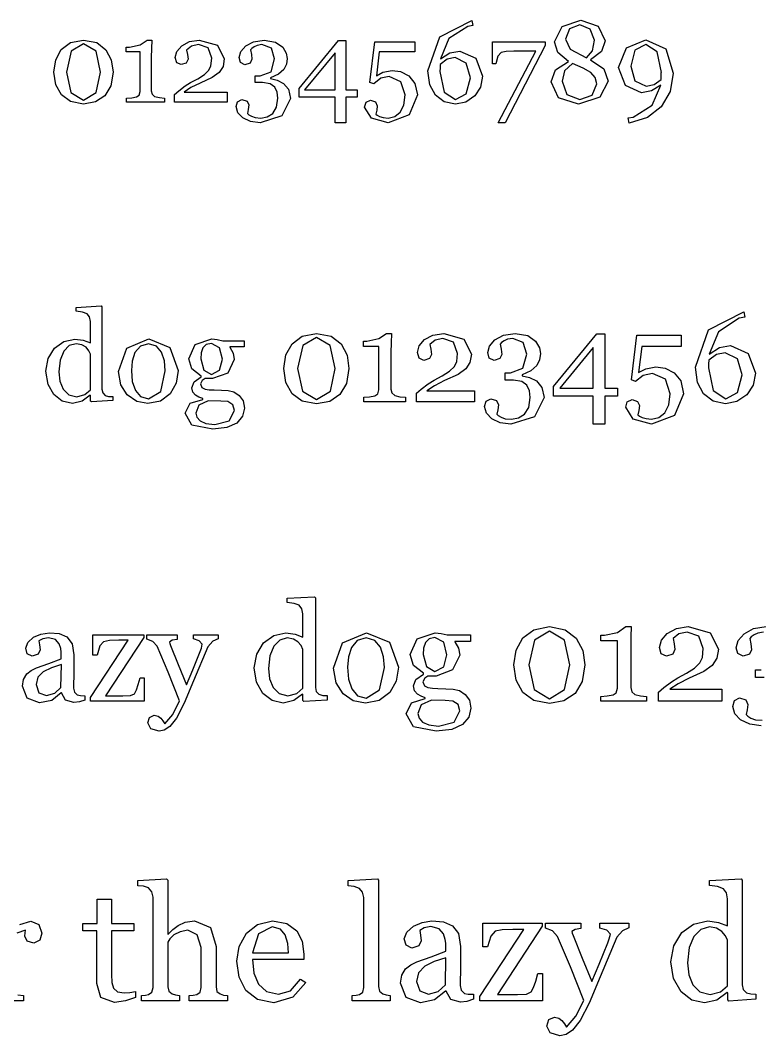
# Model space of a CAD drawing. Extents: x 0 to 118, y 2 to 170.
# Drawn here: x 39.59 to 47.62, y 61.87 to 72.89 of the extents above; entities that cross this region are included whole.
import ezdxf

# ---------------------------------------------------------------- set-up
doc = ezdxf.new("R2010")
doc.units = 0

msp = doc.modelspace()

# ---------------------------------------------------------------- linework, layer by layer
at = {"layer": 'Layer 1', "color": 7}
for points in [[(44.612428, 72.28138), (44.589227, 72.16236), (44.528193, 72.067757), (44.429318, 72.001837), (44.317013, 71.980487), (44.19433, 72.00551), (44.100948, 72.076313), (44.040523, 72.189837), (44.019148, 72.340592), (44.148543, 72.708025), (44.496443, 72.887467), (44.507418, 72.832538), (44.452485, 72.822762), (44.247408, 72.689705), (44.154023, 72.470587), (44.257783, 72.535285), (44.365815, 72.55421), (44.539765, 72.476085), (44.612398, 72.281382), (44.612428, 72.28138)], [(45.97351, 72.229505), (45.88501, 72.053112), (45.652465, 71.97926), (45.436402, 72.04701), (45.355225, 72.22157), (45.402832, 72.352795), (45.545045, 72.442517), (45.429077, 72.537732), (45.390625, 72.65492), (45.474852, 72.821545), (45.67749, 72.888685), (45.86792, 72.825207), (45.941162, 72.665905), (45.90088, 72.548717), (45.78247, 72.458387), (45.928345, 72.362562), (45.97351, 72.229505), (45.97351, 72.229505)], [(45.825805, 72.67262), (45.78125, 72.79347), (45.668335, 72.840468), (45.55542, 72.7953), (45.511475, 72.684218), (45.561522, 72.575575), (45.739745, 72.48036), (45.805665, 72.557875), (45.825815, 72.67262), (45.825805, 72.67262)], [(40.524293, 72.57004), (40.582275, 72.459568), (40.6018, 72.327733), (40.578, 72.178805), (40.512692, 72.070163), (40.411375, 72.003025), (40.28076, 71.98045), (40.140377, 72.006695), (40.04028, 72.078715), (39.979855, 72.1898), (39.96033, 72.32774), (39.979255, 72.461405), (40.03968, 72.57188), (40.140388, 72.646952), (40.28138, 72.674418), (40.424813, 72.646343), (40.5243, 72.570048), (40.524293, 72.57004)], [(40.46692, 72.327733), (40.41687, 72.55295), (40.281983, 72.632908), (40.145263, 72.55295), (40.095215, 72.327733), (40.142823, 72.105563), (40.280763, 72.021945), (40.4187, 72.105563), (40.46692, 72.327733), (40.46692, 72.327733)], [(41.158448, 72), (40.74707, 72), (40.74707, 72.043335), (40.803832, 72.04821), (40.857545, 72.05676), (40.88623, 72.076285), (40.896605, 72.117787), (40.896605, 72.546255), (40.744628, 72.546255), (40.744628, 72.597525), (40.778195, 72.597525), (40.895993, 72.62195), (40.971068, 72.67444), (41.021725, 72.67444), (41.018075, 72.581667), (41.016325, 72.486452), (41.016325, 72.124515), (41.025475, 72.086062), (41.052943, 72.061638), (41.104822, 72.049437), (41.158532, 72.043337), (41.158448, 72)], [(41.84082, 72), (41.26892, 72), (41.26892, 72.083007), (41.314698, 72.125122), (41.384278, 72.176392), (41.44287, 72.212402), (41.520385, 72.255128), (41.594238, 72.300292), (41.641845, 72.34851), (41.66442, 72.395508), (41.67297, 72.476685), (41.632078, 72.58838), (41.527098, 72.62439), (41.452025, 72.608515), (41.398923, 72.56579), (41.409298, 72.519405), (41.415998, 72.466915), (41.396473, 72.42541), (41.33971, 72.40771), (41.292713, 72.42846), (41.276238, 72.485223), (41.294538, 72.55114), (41.347028, 72.612785), (41.430035, 72.65734), (41.536848, 72.67444), (41.735213, 72.618288), (41.809065, 72.469363), (41.79564, 72.388185), (41.753525, 72.32349), (41.677843, 72.269778), (41.545395, 72.208133), (41.446518, 72.158083), (41.371445, 72.108035), (41.840805, 72.108035), (41.84082, 72)], [(42.197265, 71.777222), (42.092285, 71.791872), (42.010498, 71.830325), (41.957398, 71.886477), (41.939098, 71.951785), (41.953748, 72.005495), (42.000745, 72.02992), (42.056288, 72.01162), (42.075813, 71.970725), (42.069088, 71.921287), (42.059313, 71.878562), (42.074563, 71.863912), (42.102638, 71.847437), (42.143533, 71.832787), (42.203958, 71.827287), (42.274148, 71.839487), (42.333963, 71.87855), (42.375465, 71.944467), (42.390715, 72.042735), (42.38339, 72.108042), (42.357755, 72.164195), (42.305875, 72.200815), (42.223478, 72.21424), (42.143523, 72.21424), (42.143523, 72.284432), (42.196623, 72.284432), (42.318083, 72.330817), (42.355315, 72.470587), (42.319303, 72.585335), (42.217375, 72.624397), (42.164885, 72.616472), (42.131925, 72.601822), (42.1069, 72.582897), (42.09225, 72.567647), (42.102625, 72.51943), (42.108725, 72.465717), (42.0892, 72.424825), (42.033048, 72.407125), (41.98544, 72.430325), (41.97079, 72.484037), (41.98849, 72.548732), (42.04098, 72.61038), (42.12582, 72.656765), (42.241175, 72.674465), (42.365078, 72.65189), (42.442593, 72.59818), (42.480433, 72.532872), (42.490808, 72.474277), (42.482258, 72.412633), (42.45418, 72.35587), (42.397418, 72.30338), (42.309528, 72.265537), (42.309528, 72.255762), (42.38216, 72.240512), (42.45235, 72.204502), (42.50545, 72.139805), (42.5262, 72.040318), (42.432205, 71.8505), (42.19722, 71.777257), (42.197265, 71.777222)], [(43.251342, 72.054932), (43.127443, 72.054932), (43.127443, 71.777222), (43.010255, 71.777222), (43.010255, 72.054932), (42.61963, 72.054932), (42.61963, 72.148925), (43.047485, 72.670777), (43.127443, 72.670777), (43.127443, 72.134887), (43.251342, 72.134887), (43.251342, 72.054932)], [(43.810425, 72.286255), (43.876953, 72.204467), (43.903807, 72.079345), (43.814087, 71.86267), (43.586425, 71.777222), (43.405763, 71.82788), (43.33191, 71.945677), (43.34716, 72), (43.394158, 72.0232), (43.4497, 72.003675), (43.469225, 71.96217), (43.462525, 71.913342), (43.45215, 71.870007), (43.468025, 71.858407), (43.49427, 71.844357), (43.532723, 71.832757), (43.586433, 71.827257), (43.660285, 71.843132), (43.71888, 71.89013), (43.757943, 71.968255), (43.771368, 72.078727), (43.72315, 72.22094), (43.597418, 72.277702), (43.505865, 72.259402), (43.43018, 72.198367), (43.389288, 72.214242), (43.441168, 72.654917), (43.87818, 72.654917), (43.87818, 72.546275), (43.490605, 72.546275), (43.458868, 72.287485), (43.53089, 72.325937), (43.629765, 72.345462), (43.72193, 72.331412), (43.81043, 72.286247), (43.810425, 72.286255)], [(45.291748, 72.615247), (44.856568, 71.777235), (44.780273, 71.777235), (45.18982, 72.55238), (44.94995, 72.55238), (44.866943, 72.55113), (44.812013, 72.53953), (44.777833, 72.498637), (44.755257, 72.41563), (44.718025, 72.41563), (44.718025, 72.654887), (45.291755, 72.654887), (45.291748, 72.615247)], [(46.681518, 72.314955), (46.64795, 72.114757), (46.551513, 71.950575), (46.400758, 71.835217), (46.202393, 71.774182), (46.191418, 71.829115), (46.24635, 71.83889), (46.451428, 71.966453), (46.546643, 72.18496), (46.446545, 72.122093), (46.334853, 72.102568), (46.161513, 72.18008), (46.08827, 72.375393), (46.173108, 72.588408), (46.38368, 72.675078), (46.600355, 72.57803), (46.68153, 72.31497), (46.681518, 72.314955)], [(46.552125, 72.32228), (46.505128, 72.54567), (46.382447, 72.626845), (46.26526, 72.56398), (46.220702, 72.39186), (46.26587, 72.23317), (46.38794, 72.173355), (46.47522, 72.190455), (46.549072, 72.246607), (46.549572, 72.256382), (46.550822, 72.277132), (46.551322, 72.297882), (46.551823, 72.322282), (46.552125, 72.32228)], [(43.010255, 72.134887), (43.010255, 72.534667), (42.680665, 72.134887), (43.010255, 72.134887)], [(44.47998, 72.264905), (44.434205, 72.423597), (44.312745, 72.48341), (44.227295, 72.46631), (44.151613, 72.408938), (44.149863, 72.374758), (44.148613, 72.333255), (44.195, 72.109255), (44.31829, 72.02869), (44.435478, 72.091555), (44.480033, 72.264895), (44.47998, 72.264905)], [(45.85144, 72.200817), (45.834965, 72.267957), (45.787358, 72.321057), (45.70374, 72.369275), (45.588385, 72.421155), (45.502325, 72.339978), (45.474857, 72.228285), (45.527347, 72.08302), (45.66834, 72.028087), (45.802008, 72.076917), (45.851445, 72.200817), (45.85144, 72.200817)], [(40.597963, 68.762085), (40.367005, 68.74731), (40.35693, 68.75671), (40.35693, 68.818478), (40.351555, 68.819727), (40.264945, 68.755945), (40.159537, 68.731095), (40.050103, 68.755945), (39.958795, 68.827112), (39.895682, 68.938563), (39.872858, 69.08224), (39.897708, 69.21853), (39.96619, 69.331322), (40.066225, 69.403162), (40.187748, 69.430017), (40.278385, 69.417942), (40.355593, 69.388402), (40.355593, 69.618687), (40.346193, 69.669712), (40.320008, 69.705295), (40.268982, 69.72342), (40.2005, 69.732145), (40.2005, 69.77377), (40.47107, 69.78922), (40.481145, 69.779145), (40.481145, 68.886202), (40.48987, 68.845917), (40.516725, 68.818392), (40.553652, 68.808317), (40.597965, 68.805642), (40.597963, 68.762085)], [(47.57367, 69.059505), (47.548158, 68.928585), (47.481018, 68.82452), (47.372253, 68.75201), (47.248718, 68.72851), (47.11377, 68.756038), (47.011048, 68.833918), (46.94458, 68.958798), (46.92108, 69.12463), (47.063413, 69.528803), (47.446103, 69.726193), (47.458178, 69.665768), (47.397753, 69.655018), (47.172168, 69.508655), (47.069445, 69.267628), (47.18358, 69.338793), (47.302418, 69.359618), (47.493763, 69.27368), (47.573658, 69.059508), (47.57367, 69.059505)], [(41.307617, 69.087708), (41.285467, 68.950073), (41.222355, 68.835938), (41.114935, 68.756043), (40.977972, 68.729858), (40.857792, 68.753358), (40.756412, 68.82318), (40.68659, 68.932618), (40.661077, 69.078308), (40.751042, 69.332093), (40.988042, 69.430785), (41.216985, 69.336793), (41.307623, 69.087708), (41.307617, 69.087708)], [(41.970947, 68.818575), (42.013245, 68.760835), (42.028695, 68.68094), (42.00787, 68.591645), (41.94476, 68.518465), (41.83734, 68.469453), (41.68292, 68.452003), (41.458005, 68.496313), (41.383482, 68.624548), (41.437192, 68.732643), (41.574155, 68.77561), (41.574155, 68.78501), (41.53253, 68.799785), (41.495602, 68.82126), (41.467405, 68.854158), (41.456655, 68.901825), (41.481505, 68.96695), (41.558042, 69.018648), (41.558042, 69.028723), (41.458005, 69.105933), (41.422422, 69.21604), (41.492245, 69.37046), (41.672177, 69.430883), (41.73193, 69.424833), (41.793028, 69.409383), (42.023985, 69.409383), (42.023985, 69.344928), (41.868223, 69.344928), (41.868223, 69.340903), (41.90515, 69.27712), (41.917225, 69.20864), (41.846058, 69.060935), (41.681567, 69.00051), (41.60033, 69.00051), (41.568103, 68.981035), (41.551327, 68.942765), (41.565427, 68.904498), (41.599667, 68.887048), (41.64465, 68.880348), (41.698363, 68.878348), (41.778928, 68.874323), (41.85211, 68.870298), (41.913878, 68.855523), (41.970945, 68.818598), (41.970947, 68.818575)], [(43.07672, 69.377167), (43.140502, 69.255647), (43.161977, 69.110627), (43.135793, 68.94681), (43.063955, 68.827303), (42.952505, 68.75345), (42.808827, 68.7286), (42.65441, 68.75747), (42.544303, 68.836695), (42.477835, 68.958887), (42.45636, 69.11062), (42.477185, 69.257652), (42.543653, 69.379175), (42.654432, 69.461755), (42.809522, 69.491967), (42.967298, 69.461082), (43.076732, 69.37716), (43.07672, 69.377167)], [(43.01361, 69.110627), (42.958557, 69.35837), (42.81018, 69.44632), (42.65979, 69.35837), (42.604737, 69.110627), (42.657105, 68.866242), (42.808837, 68.774262), (42.960572, 68.866242), (43.01361, 69.110627), (43.01361, 69.110627)], [(43.774293, 68.75), (43.321778, 68.75), (43.321778, 68.797668), (43.384218, 68.803043), (43.443298, 68.812443), (43.474853, 68.833917), (43.486278, 68.879572), (43.486278, 69.350885), (43.319103, 69.350885), (43.319103, 69.407282), (43.356028, 69.407282), (43.485605, 69.434137), (43.568188, 69.491877), (43.623913, 69.491877), (43.619888, 69.389827), (43.617888, 69.28509), (43.617888, 68.886957), (43.627963, 68.84466), (43.658175, 68.817805), (43.715243, 68.80438), (43.774325, 68.797655), (43.774293, 68.75)], [(44.524903, 68.75), (43.895813, 68.75), (43.895813, 68.841307), (43.946168, 68.887635), (44.022705, 68.94403), (44.087158, 68.983643), (44.172425, 69.03064), (44.253663, 69.080323), (44.30603, 69.133363), (44.33088, 69.185057), (44.34028, 69.274353), (44.295298, 69.397218), (44.17982, 69.436828), (44.09724, 69.419378), (44.038828, 69.37238), (44.050253, 69.321355), (44.057628, 69.263615), (44.036153, 69.217963), (43.973715, 69.198488), (43.922018, 69.221313), (43.903893, 69.283753), (43.924043, 69.356262), (43.981783, 69.424072), (44.073093, 69.473082), (44.190585, 69.491882), (44.408785, 69.430115), (44.490023, 69.266297), (44.475248, 69.177002), (44.428923, 69.105835), (44.34567, 69.046752), (44.199978, 68.978942), (44.091215, 68.92389), (44.008633, 68.868835), (44.52493, 68.868835), (44.524903, 68.75)], [(44.916993, 68.504945), (44.801513, 68.521045), (44.711548, 68.563343), (44.653138, 68.62511), (44.632988, 68.696948), (44.649113, 68.75603), (44.700808, 68.782885), (44.761905, 68.762735), (44.78338, 68.71775), (44.776005, 68.663368), (44.765255, 68.616373), (44.78203, 68.600248), (44.812915, 68.582123), (44.857898, 68.565998), (44.924365, 68.559948), (45.001575, 68.573373), (45.06737, 68.616343), (45.113025, 68.688852), (45.1298, 68.796945), (45.12175, 68.868782), (45.093553, 68.93055), (45.036485, 68.970833), (44.945848, 68.985608), (44.857895, 68.985608), (44.857895, 69.062815), (44.916305, 69.062815), (45.049913, 69.113843), (45.090868, 69.26759), (45.051255, 69.39381), (44.939133, 69.436778), (44.881393, 69.428053), (44.84514, 69.411928), (44.817613, 69.391128), (44.801488, 69.374353), (44.812913, 69.321313), (44.819613, 69.26223), (44.798138, 69.217248), (44.73637, 69.197773), (44.684, 69.223285), (44.6679, 69.282368), (44.687375, 69.353535), (44.745115, 69.421345), (44.838438, 69.47237), (44.96533, 69.491845), (45.10162, 69.466995), (45.186888, 69.407915), (45.228513, 69.336075), (45.239938, 69.271623), (45.230538, 69.203813), (45.199653, 69.141373), (45.137215, 69.083635), (45.040535, 69.042008), (45.040535, 69.031258), (45.12043, 69.014483), (45.19764, 68.97487), (45.25605, 68.903703), (45.278875, 68.794268), (45.17548, 68.585465), (44.916998, 68.5049), (44.916993, 68.504945)], [(46.076478, 68.810425), (45.940185, 68.810425), (45.940185, 68.504945), (45.81128, 68.504945), (45.81128, 68.810425), (45.381593, 68.810425), (45.381593, 68.913818), (45.852235, 69.487855), (45.940185, 69.487855), (45.940185, 68.898378), (46.076478, 68.898378), (46.076478, 68.810425)], [(46.691468, 69.06488), (46.764648, 68.974915), (46.79419, 68.83728), (46.695495, 68.598938), (46.445068, 68.504945), (46.246338, 68.56067), (46.1651, 68.690247), (46.181875, 68.75), (46.233573, 68.775513), (46.294668, 68.754038), (46.316143, 68.708385), (46.308768, 68.654673), (46.297343, 68.607005), (46.314793, 68.594255), (46.343663, 68.578805), (46.38596, 68.566055), (46.44504, 68.560005), (46.526278, 68.577455), (46.590733, 68.629153), (46.6337, 68.71509), (46.648475, 68.836613), (46.595438, 68.993045), (46.45713, 69.055482), (46.356423, 69.035332), (46.27317, 68.968193), (46.228188, 68.985642), (46.285255, 69.470382), (46.765968, 69.470382), (46.765968, 69.350875), (46.339638, 69.350875), (46.304725, 69.066208), (46.38395, 69.108505), (46.492715, 69.12998), (46.594093, 69.11453), (46.691445, 69.064847), (46.691468, 69.06488)], [(40.35559, 68.878235), (40.35559, 69.265625), (40.33814, 69.303223), (40.307928, 69.34015), (40.262273, 69.367675), (40.201178, 69.3791), (40.126653, 69.358275), (40.0669, 69.29852), (40.027288, 69.202513), (40.013188, 69.074278), (40.023938, 68.971555), (40.060193, 68.88629), (40.119948, 68.825865), (40.207228, 68.80304), (40.29585, 68.82654), (40.355603, 68.878238), (40.35559, 68.878235)], [(41.16864, 69.086458), (41.158565, 69.192538), (41.128352, 69.287873), (41.071955, 69.35434), (40.98669, 69.379853), (40.898067, 69.35434), (40.838985, 69.284518), (40.808772, 69.191193), (40.800047, 69.089815), (40.810122, 68.970308), (40.843692, 68.872958), (40.90076, 68.805145), (40.986697, 68.78097), (41.119633, 68.862208), (41.168643, 69.08645), (41.16864, 69.086458)], [(41.789672, 69.211335), (41.757447, 69.336213), (41.668152, 69.38321), (41.61377, 69.369785), (41.577515, 69.332858), (41.55804, 69.279148), (41.552665, 69.215365), (41.584892, 69.093845), (41.669487, 69.046847), (41.75811, 69.093172), (41.789665, 69.211337), (41.789672, 69.211335)], [(45.81128, 68.898378), (45.81128, 69.338135), (45.44873, 68.898378), (45.81128, 68.898378)], [(47.427978, 69.04138), (47.377625, 69.21594), (47.244018, 69.281735), (47.150025, 69.262935), (47.066773, 69.199825), (47.064773, 69.162228), (47.063523, 69.116573), (47.114548, 68.870173), (47.250168, 68.78155), (47.379075, 68.850703), (47.428085, 69.041378), (47.427978, 69.04138)], [(41.91858, 68.656098), (41.90113, 68.717865), (41.84809, 68.750765), (41.770882, 68.756815), (41.635262, 68.760165), (41.531867, 68.713167), (41.501655, 68.62723), (41.51173, 68.582247), (41.546642, 68.542637), (41.609752, 68.514437), (41.706432, 68.503038), (41.861522, 68.541305), (41.918592, 68.656113), (41.91858, 68.656098)], [(42.92505, 65.513182), (42.673095, 65.497057), (42.66212, 65.507307), (42.66212, 65.57469), (42.65627, 65.57619), (42.561787, 65.50661), (42.446797, 65.47951), (42.327412, 65.50661), (42.227802, 65.584245), (42.158955, 65.705827), (42.134055, 65.862567), (42.161155, 66.011247), (42.235862, 66.134295), (42.344992, 66.212665), (42.477562, 66.24196), (42.576437, 66.228785), (42.660667, 66.196557), (42.660667, 66.44778), (42.650417, 66.503442), (42.621852, 66.542262), (42.56619, 66.562037), (42.491482, 66.571562), (42.491482, 66.616972), (42.786647, 66.633822), (42.797622, 66.622847), (42.797622, 65.648727), (42.807147, 65.604782), (42.836442, 65.574752), (42.876727, 65.563777), (42.925067, 65.560852), (42.92505, 65.513182)], [(40.296388, 65.513175), (40.235595, 65.4934), (40.177003, 65.48535), (40.08545, 65.511718), (40.042237, 65.590085), (40.037838, 65.590085), (39.935298, 65.50952), (39.804195, 65.481688), (39.67016, 65.531493), (39.61816, 65.661863), (39.629885, 65.73657), (39.665043, 65.795895), (39.713383, 65.834715), (39.769778, 65.862548), (39.903078, 65.90869), (40.03931, 65.961423), (40.03931, 66.033933), (40.03491, 66.070555), (40.01806, 66.121823), (39.97631, 66.168698), (39.900873, 66.189198), (39.837883, 66.177473), (39.7976, 66.154048), (39.8042, 66.110835), (39.811525, 66.0581), (39.7881, 66.011225), (39.72438, 65.989975), (39.67018, 66.01561), (39.65333, 66.074205), (39.676755, 66.138658), (39.73901, 66.193588), (39.818845, 66.228013), (39.910398, 66.242663), (40.017333, 66.233863), (40.100828, 66.197973), (40.157225, 66.123998), (40.177, 66.004613), (40.17475, 65.818578), (40.1725, 65.642065), (40.182025, 65.596655), (40.212785, 65.56809), (40.24721, 65.560765), (40.296283, 65.560015), (40.296388, 65.513175)], [(40.940185, 65.5), (40.355713, 65.5), (40.355713, 65.538817), (40.764405, 66.162842), (40.66333, 66.162842), (40.56372, 66.160592), (40.497803, 66.145942), (40.458985, 66.0998), (40.428223, 66.000192), (40.383545, 66.000192), (40.383545, 66.222115), (40.93579, 66.222115), (40.93579, 66.192085), (40.520508, 65.559272), (40.57837, 65.557772), (40.646485, 65.557772), (40.707275, 65.558522), (40.789307, 65.562172), (40.833253, 65.581947), (40.856678, 65.623695), (40.875728, 65.682287), (40.896228, 65.754797), (40.940173, 65.754797), (40.940185, 65.5)], [(40.979005, 65.26416), (40.99878, 65.32422), (41.049318, 65.34692), (41.0896, 65.33812), (41.11963, 65.31542), (41.143055, 65.28539), (41.16283, 65.253898), (41.249988, 65.357168), (41.323963, 65.503653), (41.197985, 65.8142), (41.080065, 66.097647), (41.03319, 66.149648), (40.967273, 66.173822), (40.967273, 66.222162), (41.296863, 66.222162), (41.296863, 66.170892), (41.244128, 66.161367), (41.213368, 66.142318), (41.216293, 66.127668), (41.224343, 66.106418), (41.309303, 65.896945), (41.397928, 65.678683), (41.466043, 65.840548), (41.545875, 66.039035), (41.560525, 66.07712), (41.57005, 66.119603), (41.53636, 66.154758), (41.47337, 66.175258), (41.47337, 66.222133), (41.741438, 66.222133), (41.741438, 66.176723), (41.683575, 66.151088), (41.63011, 66.090298), (41.474835, 65.72189), (41.372298, 65.47726), (41.289533, 65.317593), (41.21922, 65.226773), (41.157698, 65.185755), (41.1013, 65.17478), (41.011212, 65.20188), (40.978988, 65.264135), (40.979005, 65.26416)], [(43.699218, 65.868408), (43.675043, 65.718263), (43.606193, 65.59375), (43.489005, 65.506593), (43.339593, 65.478028), (43.208488, 65.503663), (43.097893, 65.579835), (43.02172, 65.69922), (42.99389, 65.858155), (43.092033, 66.13501), (43.350578, 66.242675), (43.600335, 66.140137), (43.69921, 65.868407), (43.699218, 65.868408)], [(44.422853, 65.574673), (44.468995, 65.511685), (44.485845, 65.424525), (44.463145, 65.327112), (44.394298, 65.24728), (44.27711, 65.193813), (44.108653, 65.174763), (43.86329, 65.223103), (43.781993, 65.362995), (43.840585, 65.480915), (43.99, 65.52779), (43.99, 65.53804), (43.94459, 65.554165), (43.904308, 65.57759), (43.873545, 65.613478), (43.86182, 65.66548), (43.888918, 65.736525), (43.972415, 65.792923), (43.972415, 65.803898), (43.863283, 65.888125), (43.824465, 66.008243), (43.900638, 66.1767), (44.096928, 66.242618), (44.162113, 66.236018), (44.228763, 66.219168), (44.480715, 66.219168), (44.480715, 66.148855), (44.310793, 66.148855), (44.310793, 66.144455), (44.351078, 66.074873), (44.364253, 66.000168), (44.286615, 65.839035), (44.107173, 65.773115), (44.01855, 65.773115), (43.983393, 65.751865), (43.965093, 65.710118), (43.980468, 65.66837), (44.017823, 65.64932), (44.066895, 65.641995), (44.125488, 65.639745), (44.21338, 65.635345), (44.293213, 65.630945), (44.360595, 65.614845), (44.422853, 65.574563), (44.422853, 65.574673)], [(45.62915, 66.184047), (45.69873, 66.051477), (45.722155, 65.893275), (45.69359, 65.714565), (45.615223, 65.584193), (45.49364, 65.503627), (45.336903, 65.476527), (45.168445, 65.508022), (45.048328, 65.594448), (44.975818, 65.727748), (44.952393, 65.893275), (44.975093, 66.053675), (45.047603, 66.186245), (45.168453, 66.276332), (45.337643, 66.30929), (45.50976, 66.2756), (45.629145, 66.184047), (45.62915, 66.184047)], [(45.560303, 65.893275), (45.500245, 66.16354), (45.33838, 66.259487), (45.174318, 66.16354), (45.114258, 65.893275), (45.171388, 65.626675), (45.336915, 65.526332), (45.502443, 65.626675), (45.560303, 65.893275), (45.560303, 65.893275)], [(46.390138, 65.5), (45.896485, 65.5), (45.896485, 65.552003), (45.9646, 65.557852), (46.029052, 65.568102), (46.063477, 65.591527), (46.075927, 65.641333), (46.075927, 66.155493), (45.893555, 66.155493), (45.893555, 66.217015), (45.933837, 66.217015), (46.075195, 66.246313), (46.165282, 66.3093), (46.226075, 66.3093), (46.221675, 66.197973), (46.219425, 66.083715), (46.219425, 65.64939), (46.2304, 65.603248), (46.26336, 65.57395), (46.325615, 65.5593), (46.39007, 65.551975), (46.390138, 65.5)], [(47.208985, 65.5), (46.522705, 65.5), (46.522705, 65.59961), (46.577638, 65.650148), (46.661133, 65.71167), (46.731445, 65.754882), (46.824463, 65.806152), (46.913085, 65.860352), (46.970215, 65.918212), (46.997315, 65.97461), (47.007565, 66.072023), (46.958492, 66.206055), (46.832518, 66.249268), (46.74243, 66.230218), (46.678708, 66.178948), (46.691158, 66.123283), (46.699207, 66.060295), (46.675782, 66.01049), (46.607667, 65.98924), (46.551272, 66.01414), (46.531497, 66.082255), (46.553472, 66.161358), (46.61646, 66.235333), (46.71607, 66.288798), (46.844242, 66.309298), (47.08228, 66.241915), (47.170902, 66.063205), (47.154777, 65.965793), (47.10424, 65.888155), (47.01342, 65.823703), (46.854485, 65.749728), (46.735832, 65.68967), (46.645745, 65.62961), (47.208977, 65.62961), (47.208985, 65.5)], [(47.660863, 66.249273), (47.597875, 66.239748), (47.558325, 66.222173), (47.528295, 66.199473), (47.51072, 66.181173), (47.52317, 66.12331), (47.530495, 66.058858), (47.50707, 66.009785), (47.439688, 65.988535), (47.382558, 66.016368), (47.364983, 66.08082), (47.386233, 66.158458), (47.44922, 66.232433), (47.551028, 66.288095), (47.689455, 66.309345)], [(42.660645, 65.639893), (42.660645, 66.0625), (42.641595, 66.103515), (42.608635, 66.1438), (42.55883, 66.173828), (42.49218, 66.186278), (42.41088, 66.163578), (42.345695, 66.09839), (42.302482, 65.993655), (42.287107, 65.853763), (42.298832, 65.741703), (42.338385, 65.648685), (42.40357, 65.582765), (42.498785, 65.557865), (42.595465, 65.583497), (42.66065, 65.639895), (42.660645, 65.639893)], [(43.547608, 65.866908), (43.536633, 65.98263), (43.503675, 66.086635), (43.44215, 66.159145), (43.349132, 66.186978), (43.252455, 66.159145), (43.188, 66.082973), (43.155042, 65.981165), (43.145517, 65.87057), (43.156492, 65.7402), (43.193112, 65.633998), (43.255367, 65.560023), (43.349117, 65.533658), (43.494138, 65.62228), (43.547605, 65.866907), (43.547608, 65.866908)], [(44.225098, 66.00314), (44.189943, 66.13937), (44.09253, 66.19064), (44.033203, 66.17599), (43.993653, 66.135707), (43.972403, 66.077112), (43.966552, 66.007532), (44.00171, 65.874965), (44.093995, 65.823695), (44.190675, 65.874233), (44.225097, 66.00314), (44.225098, 66.00314)], [(40.040773, 65.899895), (39.93164, 65.864005), (39.844482, 65.82006), (39.78662, 65.760735), (39.76537, 65.680168), (39.796865, 65.590813), (39.878165, 65.562248), (39.969717, 65.587148), (40.036367, 65.647208), (40.040773, 65.899895)], [(47.668188, 65.757085), (47.57224, 65.757085), (47.57224, 65.841313), (47.635963, 65.841313)], [(44.365723, 65.397425), (44.346673, 65.46481), (44.28881, 65.500698), (44.204583, 65.507298), (44.056633, 65.510973), (43.94384, 65.459703), (43.91088, 65.365953), (43.921855, 65.31688), (43.95994, 65.273668), (44.028788, 65.242905), (44.134258, 65.230455), (44.303448, 65.272203), (44.365703, 65.397445), (44.365723, 65.397425)], [(47.636717, 65.232665), (47.510742, 65.25024), (47.412597, 65.296382), (47.348878, 65.363765), (47.326903, 65.442132), (47.344478, 65.506587), (47.400875, 65.535882), (47.467525, 65.513907), (47.49095, 65.464837), (47.4829, 65.40551), (47.471175, 65.35424), (47.489475, 65.336665), (47.523165, 65.31689), (47.572238, 65.299315), (47.644748, 65.292715)], [(41.842163, 62.25), (41.42859, 62.25), (41.42859, 62.306398), (41.472167, 62.309822), (41.511475, 62.316648), (41.54651, 62.343137), (41.558485, 62.393552), (41.558485, 62.82678), (41.51576, 62.965208), (41.41322, 63.013913), (41.330335, 62.999387), (41.26283, 62.965207), (41.218398, 62.922482), (41.194473, 62.886595), (41.194473, 62.402097), (41.205573, 62.354245), (41.24146, 62.325192), (41.279913, 62.312367), (41.324345, 62.306392), (41.324345, 62.25), (40.910773, 62.25), (40.910773, 62.306398), (40.951788, 62.309822), (40.987675, 62.316648), (41.023565, 62.343137), (41.035515, 62.393552), (41.035515, 63.37451), (41.02184, 63.432615), (40.98766, 63.476195), (40.932973, 63.49157), (40.870595, 63.498395), (40.870595, 63.553083), (41.182485, 63.572733), (41.194435, 63.559908), (41.194435, 62.972015), (41.19786, 62.972015), (41.24913, 63.021578), (41.3098, 63.06772), (41.38585, 63.101898), (41.48497, 63.115573), (41.658433, 63.043795), (41.7191, 62.838718), (41.7191, 62.400363), (41.72935, 62.351658), (41.76524, 62.32346), (41.800273, 62.311485), (41.842143, 62.30636), (41.842163, 62.25)], [(43.608398, 62.25), (43.197388, 62.25), (43.197388, 62.306398), (43.239258, 62.309822), (43.276, 62.316648), (43.31189, 62.343137), (43.323865, 62.393552), (43.323865, 63.369383), (43.31019, 63.426632), (43.27601, 63.469358), (43.219615, 63.488157), (43.153818, 63.498407), (43.153818, 63.553095), (43.470835, 63.572745), (43.48281, 63.55992), (43.48281, 62.40379), (43.49391, 62.35423), (43.529798, 62.325177), (43.56654, 62.312352), (43.60841, 62.306377), (43.608398, 62.25)], [(47.579223, 62.26538), (47.285277, 62.24658), (47.272452, 62.25853), (47.272452, 62.337142), (47.265628, 62.338893), (47.155397, 62.257715), (47.021242, 62.2261), (46.88196, 62.257715), (46.76575, 62.348292), (46.685427, 62.490138), (46.656375, 62.672998), (46.68799, 62.84646), (46.77515, 62.990015), (46.902467, 63.081445), (47.057132, 63.115625), (47.172487, 63.10025), (47.270755, 63.062653), (47.270755, 63.355743), (47.25878, 63.420685), (47.225455, 63.465973), (47.160512, 63.489048), (47.073355, 63.500148), (47.073355, 63.553125), (47.417715, 63.572775), (47.43054, 63.55995), (47.43054, 62.423475), (47.44164, 62.372205), (47.47582, 62.33717), (47.522817, 62.324345), (47.579212, 62.32092), (47.579223, 62.26538)], [(40.843263, 62.286713), (40.73816, 62.24826), (40.616822, 62.232035), (40.467285, 62.285015), (40.42456, 62.43626), (40.42456, 63.00706), (40.27246, 63.00706), (40.27246, 63.089093), (40.427978, 63.089093), (40.427978, 63.35142), (40.583495, 63.35142), (40.583495, 63.089093), (40.825318, 63.089093), (40.825318, 63.00706), (40.585205, 63.00706), (40.585205, 62.536235), (40.58863, 62.447367), (40.60743, 62.385845), (40.648445, 62.348247), (40.721933, 62.335422), (40.78431, 62.338847), (40.84327, 62.349097), (40.843263, 62.286713)], [(39.588878, 63.077123), (39.707653, 63.113013), (39.79481, 63.077978), (39.82899, 62.983985), (39.82898, 62.98398)], [(42.694093, 62.448243), (42.552245, 62.287598), (42.348023, 62.227783), (42.169433, 62.263672), (42.043823, 62.361085), (41.969483, 62.504638), (41.945558, 62.6781), (41.971193, 62.838745), (42.048095, 62.981445), (42.16858, 63.078858), (42.330933, 63.116455), (42.489013, 63.087403), (42.595825, 63.007935), (42.65393, 62.895143), (42.67358, 62.75415), (42.67358, 62.697755), (42.115595, 62.697755), (42.13097, 62.547363), (42.181385, 62.42859), (42.268542, 62.349975), (42.396715, 62.321778), (42.527452, 62.356813), (42.634265, 62.484985), (42.694093, 62.448243)], [(42.50525, 62.769533), (42.4967, 62.87207), (42.471065, 62.9635), (42.417233, 63.027588), (42.329218, 63.052363), (42.179683, 62.977168), (42.115595, 62.769528), (42.50525, 62.769533)], [(44.51245, 62.265375), (44.441527, 62.2423), (44.37317, 62.2329), (44.266358, 62.263662), (44.215943, 62.355092), (44.210818, 62.355092), (44.09119, 62.261097), (43.938235, 62.228627), (43.781863, 62.286732), (43.721195, 62.438832), (43.73487, 62.52599), (43.775888, 62.595205), (43.832283, 62.640492), (43.89808, 62.672962), (44.053598, 62.726798), (44.212533, 62.78832), (44.212533, 62.872915), (44.207408, 62.91564), (44.187758, 62.975455), (44.13905, 63.030142), (44.051038, 63.054068), (43.977553, 63.040392), (43.930555, 63.01305), (43.938255, 62.962635), (43.946805, 62.90111), (43.91946, 62.846422), (43.84512, 62.821647), (43.781888, 62.851555), (43.762238, 62.919915), (43.78958, 62.99511), (43.862213, 63.059197), (43.955353, 63.099357), (44.062165, 63.116457), (44.18692, 63.106207), (44.284333, 63.064337), (44.350128, 62.978035), (44.373203, 62.838752), (44.370628, 62.621712), (44.368078, 62.41578), (44.379178, 62.3628), (44.415068, 62.329475), (44.455228, 62.320925), (44.512478, 62.320175), (44.51245, 62.265375)], [(45.26355, 62.25), (44.581665, 62.25), (44.581665, 62.295288), (45.058473, 63.023315), (44.940553, 63.023315), (44.82434, 63.020765), (44.747437, 63.003665), (44.702147, 62.949832), (44.66626, 62.83362), (44.614135, 62.83362), (44.614135, 63.092532), (45.258422, 63.092532), (45.258422, 63.057497), (44.773925, 62.319217), (44.84143, 62.317467), (44.920897, 62.317467), (44.991822, 62.318217), (45.087525, 62.322492), (45.138795, 62.345568), (45.166137, 62.394275), (45.188362, 62.462633), (45.212287, 62.547228), (45.263557, 62.547228), (45.26355, 62.25)], [(45.308838, 61.974852), (45.331913, 62.044922), (45.390873, 62.07141), (45.437868, 62.06116), (45.472903, 62.03467), (45.500248, 61.999638), (45.523322, 61.962893), (45.625008, 62.083378), (45.71131, 62.254275), (45.564338, 62.61658), (45.426765, 62.947268), (45.372078, 63.007938), (45.295173, 63.036135), (45.295173, 63.092533), (45.679695, 63.092533), (45.679695, 63.032718), (45.618173, 63.021618), (45.582283, 62.999393), (45.585708, 62.982293), (45.595108, 62.957518), (45.69423, 62.713133), (45.797623, 62.458493), (45.87709, 62.647338), (45.97023, 62.878905), (45.98733, 62.923338), (45.99843, 62.972898), (45.959125, 63.013913), (45.885638, 63.037838), (45.885638, 63.092525), (46.198383, 63.092525), (46.198383, 63.039545), (46.130878, 63.009638), (46.0685, 62.938715), (45.887348, 62.508905), (45.767718, 62.223505), (45.67116, 62.037228), (45.58913, 61.93127), (45.517352, 61.883418), (45.451555, 61.870593), (45.346452, 61.90221), (45.308855, 61.97484), (45.308838, 61.974852)], [(47.270753, 62.413207), (47.270753, 62.90625), (47.248528, 62.954103), (47.210075, 63.001098), (47.15197, 63.036132), (47.07421, 63.050657), (46.979363, 63.024168), (46.903313, 62.948118), (46.852898, 62.825925), (46.834948, 62.662718), (46.848623, 62.53198), (46.894765, 62.42346), (46.970815, 62.346555), (47.0819, 62.317503), (47.194693, 62.34741), (47.270743, 62.413205), (47.270753, 62.413207)], [(39.82898, 62.98398), (39.807605, 62.90622), (39.74181, 62.872895), (39.668323, 62.89767), (39.643548, 62.952358), (39.646123, 62.986538), (39.652098, 63.0173), (39.558103, 62.984828)], [(44.214233, 62.716548), (44.086915, 62.674678), (43.98523, 62.623407), (43.917725, 62.554195), (43.89295, 62.4602), (43.929693, 62.355952), (44.02454, 62.322627), (44.131353, 62.35168), (44.209113, 62.421747), (44.214233, 62.716548)], [(39.569205, 62.312335), (39.628165, 62.30636), (39.628165, 62.25), (39.183827, 62.25)]]:
    msp.add_lwpolyline(points, dxfattribs=at)

doc.saveas('drawing.dxf')
